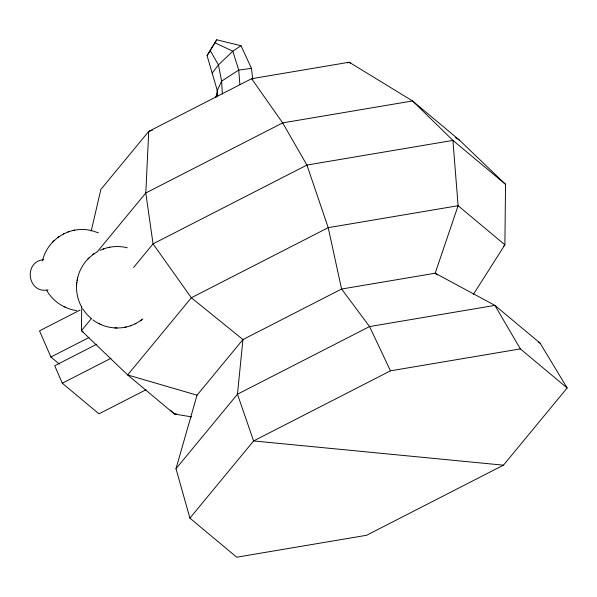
<?xml version="1.0" encoding="UTF-8"?>
<svg xmlns="http://www.w3.org/2000/svg" width="597" height="597" viewBox="0 0 597 597"><rect width="100%" height="100%" fill="white"/><g stroke="black" fill="none" stroke-linecap="round" stroke-linejoin="round"><path stroke-width="0.9" d="M81.714 306.47L81.453 330.656L127.661 374.953L174.458 414.034L191.712 416.893M91.177 231.166L100.878 189.413L148.743 131.4L251.606 78.714L349.208 62.23L412.542 100.953L459.339 140.034L505.547 184.331L504.89 244.8L473.421 294.314M76.662 284.097C75.998 292.082 77.834 300.239 81.752 307.224M76.767 282.978L77.229 279.762M76.595 284.814L76.826 282.277M77.453 278.68C79.035 271.18 82.834 264.15 88.229 258.702M77.095 280.471L77.588 278.001M217.644 89.349L215.95 97.199L217.607 93.11M42.439 260.926C44.141 253.688 47.835 246.912 53.081 241.628M175.996 468.72L197.032 395.192L242.942 339.551L341.588 289.03L435.191 273.225L494.906 305.388L540.076 343.103L567.15 387.975L503.458 465.175L366.588 535.278L236.718 557.21L189.913 518.136L175.996 468.72L237.464 394.214L369.558 326.559L494.906 305.388L520.353 348.902L567.15 387.975M217.666 95.96L217.263 90.468L221.636 81.147L238.74 70.073L251.464 68.327L252.77 79.408M217.263 90.468L207.077 55.625L216.718 39.79L240.972 45.708L251.464 68.327M207.077 55.625L216.718 39.79M212.174 73.132L218.427 64.916L232.83 51.2L240.972 45.708M98.027 250.889L145.795 192.988L282.665 122.892L412.542 100.953L452.929 140.399L505.547 184.331M91.513 318.462L81.453 330.656L83.587 332.432M133.527 267.538L153.056 243.867L306.925 165.063L452.929 140.399L458.093 205.719L435.191 273.225L437.303 274.986M189.913 518.136L253.606 440.937L390.475 370.834L520.353 348.902M503.711 246.225L504.89 244.8L458.093 205.719L328.216 227.658L191.346 297.754L127.661 374.953L197.032 395.192M53.558 241.151L58.305 237.151M88.714 258.217L93.453 254.218M52.558 242.151L54.036 240.666M87.707 259.225L89.192 257.74M142.802 318.985L141.056 320.298M58.513 236.994L63.685 233.867M93.662 254.068L97.878 251.441M135.668 323.581L140.847 320.455M57.693 237.584L59.058 236.606M92.848 254.658L94.207 253.68M140.302 320.843L141.661 319.865M64.073 233.681L68.282 231.882M131.079 325.566L135.288 323.768M79.968 310.119L39.521 330.835L50.909 357.021L59.379 364.095M50.909 357.021L88.878 337.581M96.804 344.193L54.708 365.752L62.297 383.214L98.99 413.848L146.034 389.751M62.297 383.214L110.997 358.275M63.394 234.017L64.282 233.569M135.079 323.88L135.967 323.432M100.042 250.352L103.43 248.956M347.461 62.879L349.208 62.23L350.618 63.401M92.871 319.88C103.49 327.954 118.199 330.208 130.75 325.678M68.61 231.77C75.894 229.173 83.938 228.763 91.453 230.554M103.766 248.837C111.273 246.158 119.579 245.822 127.31 247.785M67.991 231.987L68.991 231.636M103.139 249.061L104.139 248.703M130.37 325.82L131.37 325.462M152.302 130.31L148.743 131.4L145.795 192.988L153.056 243.867L191.346 297.754L242.942 339.551L237.464 394.214L253.606 440.937L503.458 465.175M74.774 230.129L73.14 230.457M109.923 247.195L108.288 247.531M124.586 327.32L126.221 326.992M176.287 413.721L174.458 414.034L170.488 410.154M47.991 289.911C27.358 294.112 23.268 261.389 43.611 259.717M114.825 327.925L115.557 327.947M116.348 327.969L117.027 327.992M76.692 310.559C64.2 308.955 52.715 301.164 46.596 290.149M92.154 230.718L98.43 232.867M215.226 42.932L232.83 51.2L238.74 70.073L239.897 84.67M63.521 306.44L64.177 306.746M65.148 307.209L65.774 307.507M98.677 323.507L99.326 323.82M100.296 324.283L100.923 324.581M538.472 342.163L540.076 343.103M455.436 137.511L459.339 140.034M91.416 318.753L86.901 314.425L82.714 308.828M251.606 78.714L282.665 122.892L306.925 165.063L328.216 227.658L341.588 289.03L369.558 326.559L390.475 370.834M210.405 50.849L218.427 64.916L221.636 81.147L222.338 94.057"/></g></svg>
